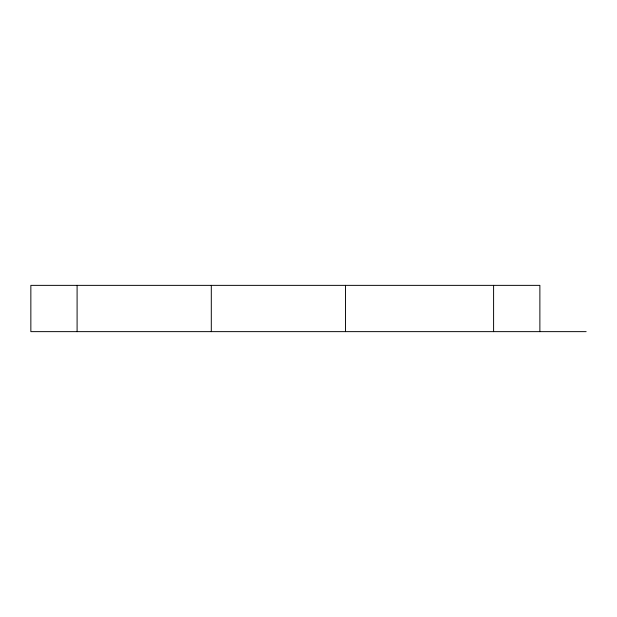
<?xml version="1.0" encoding="UTF-8"?>
<svg xmlns="http://www.w3.org/2000/svg" width="617" height="617" viewBox="0 0 617 617"><rect width="100%" height="100%" fill="white"/><g stroke="black" fill="none" stroke-linecap="round" stroke-linejoin="round"><path stroke-width="0.93" d="M586.15 331.637L30.85 331.637L30.85 285.363L539.875 285.363L539.875 331.637M493.592 285.363L493.592 331.637M345.505 285.363L345.505 331.637M211.299 285.363L211.299 331.637M77.094 285.363L77.094 331.637"/></g></svg>
